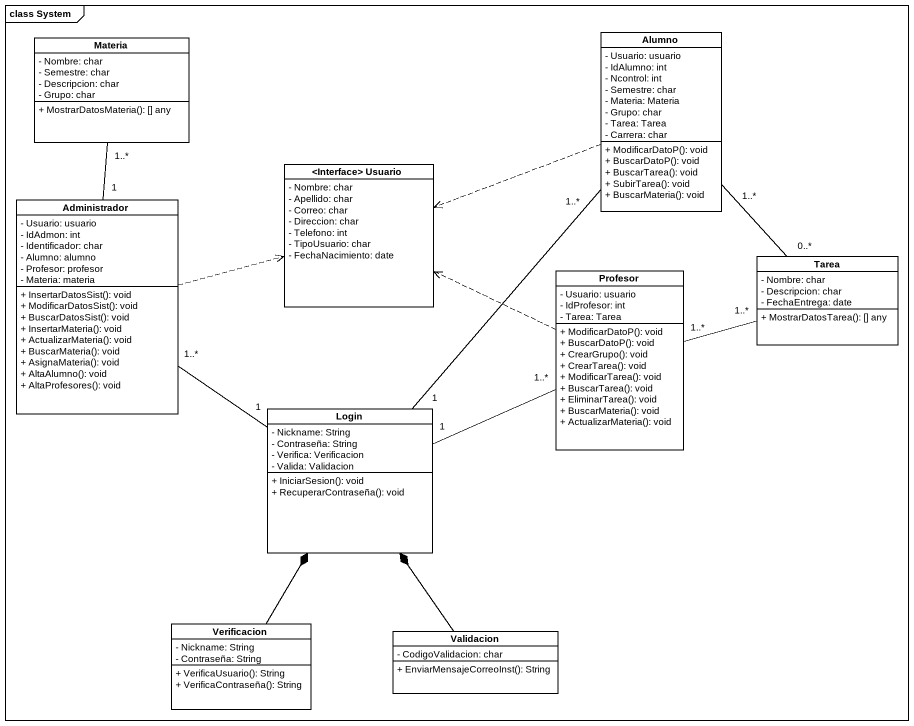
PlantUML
@startuml
mainframe class System
hide circle
hide empty members
skinparam classAttributeIconSize 0
class Alumno {
  - Usuario: usuario
  - IdAlumno: int
  - Ncontrol: int
  - Semestre: char
  - Materia: Materia
  - Grupo: char
  - Tarea: Tarea
  - Carrera: char
  + ModificarDatoP(): void
  + BuscarDatoP(): void
  + BuscarTarea(): void
  + SubirTarea(): void
  + BuscarMateria(): void
}
class Materia {
  - Nombre: char
  - Semestre: char
  - Descripcion: char
  - Grupo: char
  + MostrarDatosMateria(): [] any
}
class "<Interface> Usuario" as Interface_Usuario {
  - Nombre: char
  - Apellido: char
  - Correo: char
  - Direccion: char
  - Telefono: int
  - TipoUsuario: char
  - FechaNacimiento: date
}
class Administrador {
  - Usuario: usuario
  - IdAdmon: int
  - Identificador: char
  - Alumno: alumno
  - Profesor: profesor
  - Materia: materia
  + InsertarDatosSist(): void
  + ModificarDatosSist(): void
  + BuscarDatosSist(): void
  + InsertarMateria(): void
  + ActualizarMateria(): void
  + BuscarMateria(): void
  + AsignaMateria(): void
  + AltaAlumno(): void
  + AltaProfesores(): void
}
class Profesor {
  - Usuario: usuario
  - IdProfesor: int
  - Tarea: Tarea
  + ModificarDatoP(): void
  + BuscarDatoP(): void
  + CrearGrupo(): void
  + CrearTarea(): void
  + ModificarTarea(): void
  + BuscarTarea(): void
  + EliminarTarea(): void
  + BuscarMateria(): void
  + ActualizarMateria(): void
}
class Tarea {
  - Nombre: char
  - Descripcion: char
  - FechaEntrega: date
  + MostrarDatosTarea(): [] any
}
class Login {
  - Nickname: String
  - Contraseña: String
  - Verifica: Verificacion
  - Valida: Validacion
  + IniciarSesion(): void
  + RecuperarContraseña(): void
}
class Verificacion {
  - Nickname: String
  - Contraseña: String
  + VerificaUsuario(): String
  + VerificaContraseña(): String
}
class Validacion {
  - CodigoValidacion: char
  + EnviarMensajeCorreoInst(): String
}
Alumno .left.> Interface_Usuario
Alumno "1..*" -- "0..*" Tarea
Materia "1..*" -- "1" Administrador
Administrador .right.> Interface_Usuario
Profesor .left.> Interface_Usuario
Tarea "1..*" -left- "1..*" Profesor
Login "1" -up- "1..*" Alumno
Login "1" -up- "1..*" Administrador
Login "1" -right- "1..*" Profesor
Verificacion -up-* Login
Validacion -up-* Login
@enduml
